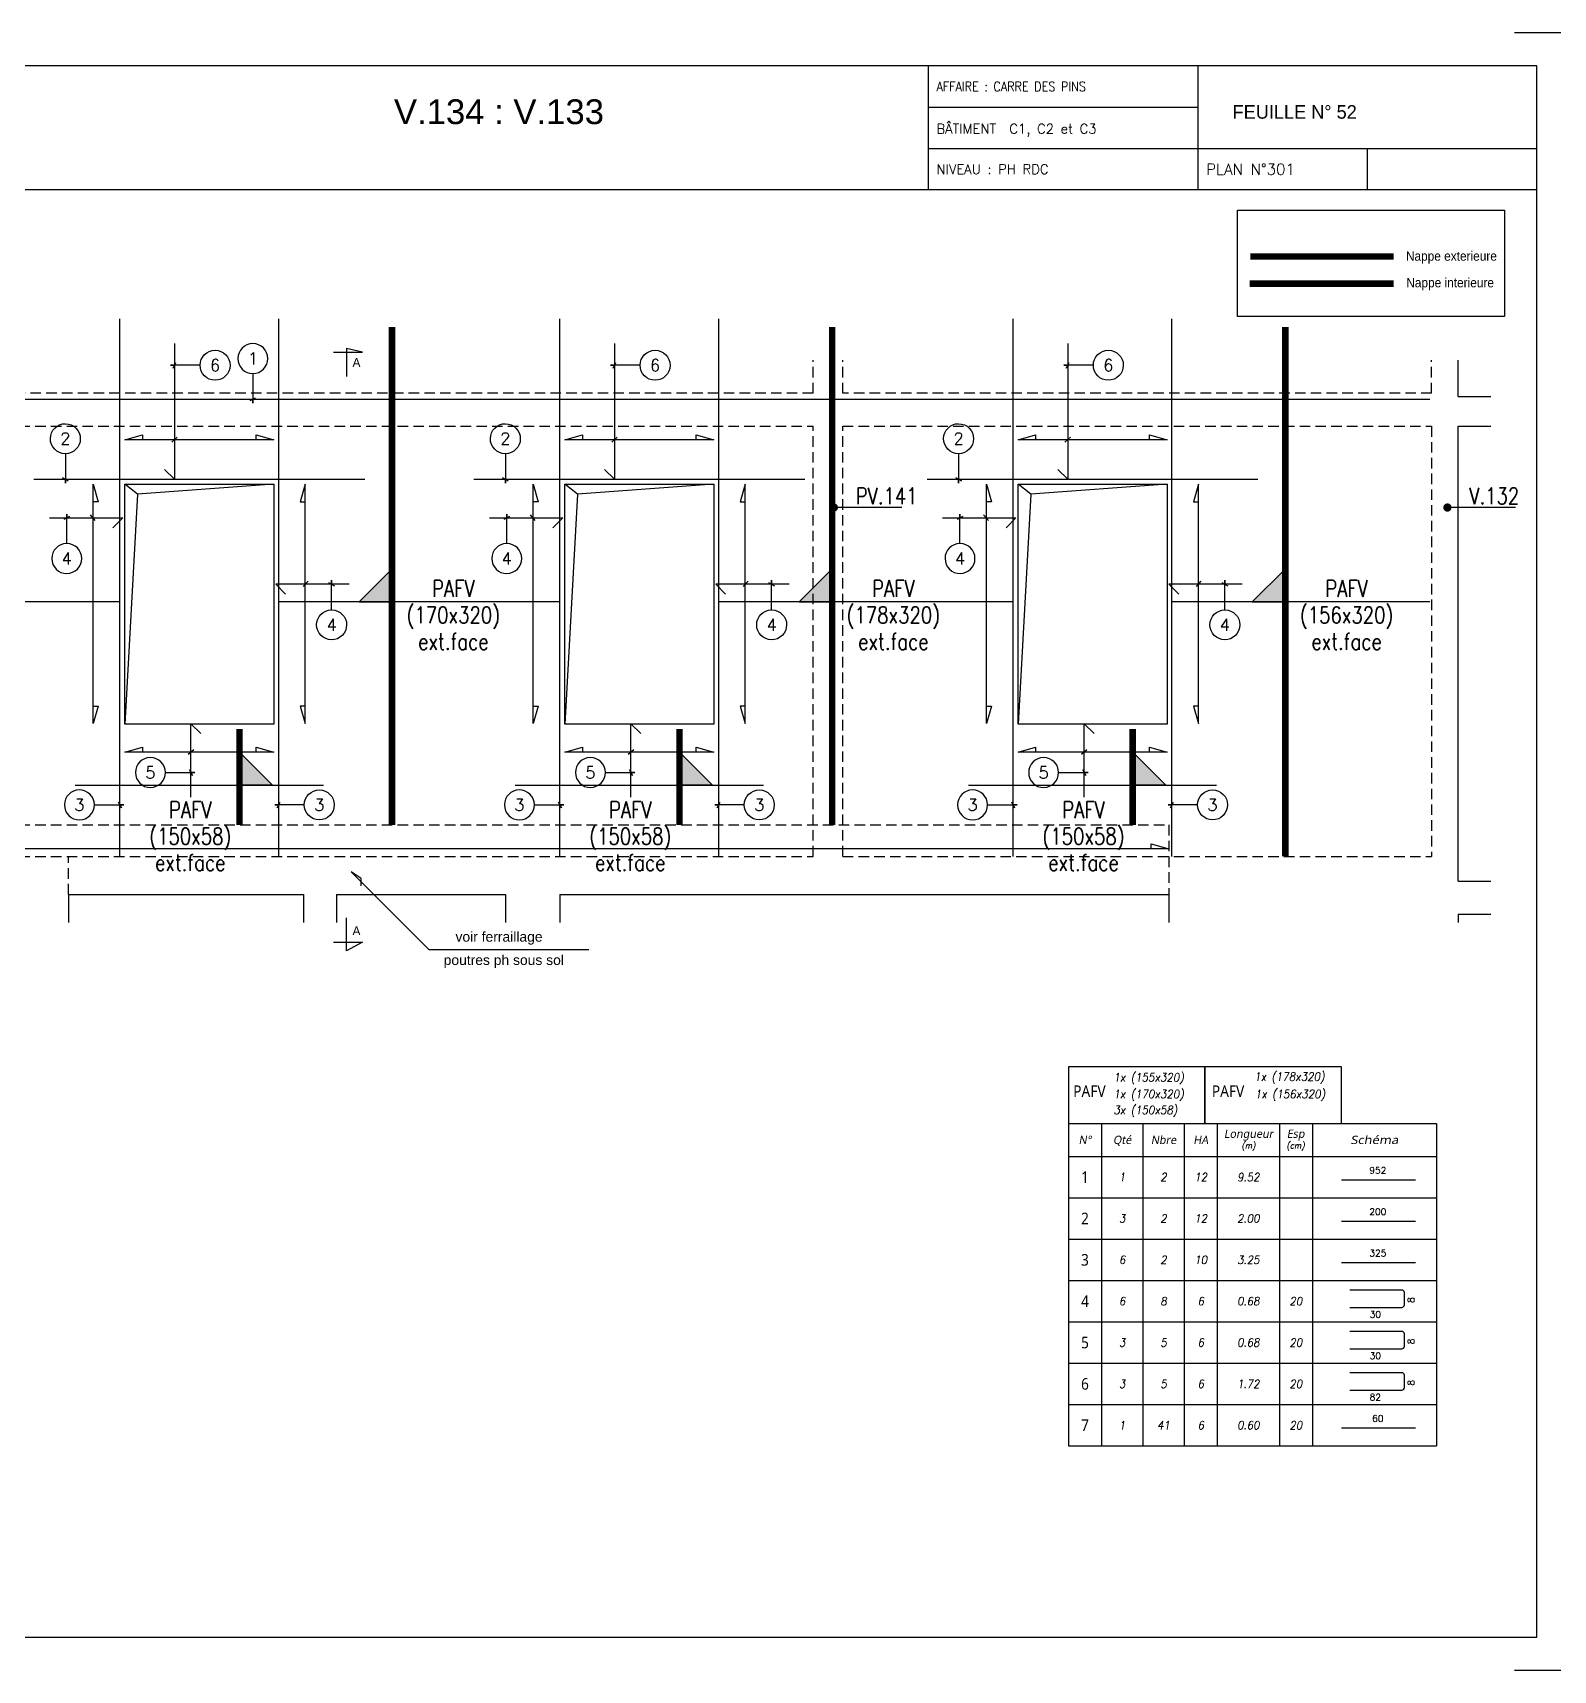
# Model space of a CAD drawing. Header units: metres. Extents: x -5618 to 118954, y -306 to 4637.
# Drawn here: x 43433 to 44352, y 604 to 1594 of the extents above; entities that cross this region are included whole.
import ezdxf
from ezdxf.enums import TextEntityAlignment as Align

# ---------------------------------------------------------------- set-up
doc = ezdxf.new("R2010")
doc.units = ezdxf.units.M
doc.linetypes.add('CACHE', pattern=[9.524999999999999, 6.35, -3.175])
for name, color, linetype in [('COTATION', 1, 'Continuous'), ('GO-CARTOUCHE', 7, 'Continuous'), ('GO-FER-HA', 140, 'Continuous'), ('GO-TEXTE', 9, 'Continuous'), ('GO-TEXTE-FER', 3, 'Continuous'), ('STR_TS', 22, 'Continuous'), ('STR_TS_TXT', 7, 'Continuous'), ('STR_VOI-POT', 6, 'Continuous')]:
    doc.layers.add(name, color=color, linetype=linetype)
doc.layers.add('Kofragna_forma', color=7, linetype='Continuous', lineweight=70)
doc.styles.add('ARIAL', font='ARIAL.TTF')
doc.styles.add('Lucida', font='LSANSI.TTF')
doc.styles.add('schéma', font='simplex.shx')
doc.styles.add('Tableau', font='romans.shx', dxfattribs={"width": 0.9, "oblique": 10})
doc.styles.add('Tableau2', font='trebuc.TTF', dxfattribs={"width": 0.9, "oblique": 10})
doc.styles.add('TEXTE', font='romans.shx')
doc.styles.add('TEXTE TS', font='romans.shx', dxfattribs={"width": 0.7, "oblique": 15})
doc.styles.add('TEXTEBA', font='ARIAL.TTF')

# ---------------------------------------------------------------- blocks, each defined once
blk = doc.blocks.new('ime')
at = {"layer": 'COTATION', "const_width": 2.5}
blk.add_lwpolyline([(1.25, 0, -1), (-1.25, 0, -1)], format="xyb", close=True, dxfattribs=at)
at = {"layer": 'COTATION'}
blk.add_lwpolyline([(41.09158464876236, 0), (0, 0)], dxfattribs=at)
at = {"layer": 'COTATION', "color": 7, "style": 'TEXTE TS', "width": 0.8}
blk.add_attdef('NAME', (9.079526555316988, 2), '', height=10, dxfattribs=at)
blk = doc.blocks.new('A$C6F247267')
blk.add_hatch(color=256).paths.add_polyline_path([(5.684341886080801e-14, -0.1999999999999886), (-0.1999999999999886, 0), (5.684341886080801e-14, 0)])
blk.add_lwpolyline([(-0.1999999999999886, 0), (5.684341886080801e-14, 0), (5.684341886080801e-14, -0.1999999999999886), (-0.1999999999999886, 0)])
blk = doc.blocks.new('mrega')
at = {"layer": 'STR_TS_TXT', "style": 'TEXTE TS', "width": 0.8}
for tag, p in [('ST10', (14.47619047619082, 0)), ('DIM', (14.47619047619082, -16)), ('NOTE', (14.47619047619082, -32))]:
    blk.add_attdef(tag, text='', height=10, dxfattribs=at).set_placement(p, align=Align.CENTER)
blk = doc.blocks.new('U')
at = {"layer": 'GO-TEXTE-FER'}
for p, q in [((0, 0), (0, -1)), ((0, 0), (8.900000000000002, 0)), ((0.8000000000000007, 0), (0.8000000000000007, -1)), ((1.800000000000001, 0), (1.800000000000001, -1)), ((2.800000000000001, 0), (2.800000000000001, -1)), ((3.600000000000001, 0), (3.600000000000001, -1)), ((5.100000000000001, 0), (5.100000000000001, -1)), ((5.900000000000002, 0), (5.900000000000002, -1)), ((8.900000000000002, 0), (8.900000000000002, -1)), ((0, -1), (8.900000000000002, -1))]:
    blk.add_line(p, q, dxfattribs=at)
at = {"layer": 'GO-TEXTE-FER', "color": 1}
blk.add_lwpolyline([(6.803314236992733, -0.6501039319644448), (8.063314236992696, -0.6501039319645301, 0.414213562373095), (8.123314236992684, -0.5901039319644994), (8.123314236992641, -0.2901039319645164, 0.4142135623730951), (8.063314236992653, -0.2301039319644858), (6.803314236992733, -0.2301039319644858)], format="xyb", dxfattribs=at)
at = {"layer": 'GO-TEXTE-FER', "style": 'Tableau2', "width": 0.9}
blk.add_attdef('NUMERO', text='', height=0.28, dxfattribs=at).set_placement((0.4000000000000021, -0.5), align=Align.MIDDLE_CENTER)
at = {"layer": 'GO-TEXTE-FER', "color": 1, "style": 'Tableau'}
blk.add_attdef('Largeur', text='', height=0.16, rotation=90, dxfattribs=at).set_placement((8.284040132140975, -0.4721743387249857), align=Align.MIDDLE_CENTER)
at = {"layer": 'GO-TEXTE-FER', "style": 'Tableau', "oblique": 10, "width": 0.9}
for tag, p in [('QUANTITE', (1.300000000000001, -0.5)), ('NOMBRE', (2.300000000000001, -0.5)), ('NUANCE', (3.200000000000003, -0.5)), ('LONGUEUR', (4.350000000000001, -0.5)), ('ESPACEMENTS', (5.5, -0.5))]:
    blk.add_attdef(tag, text='', height=0.2, dxfattribs=at).set_placement(p, align=Align.MIDDLE_CENTER)
at = {"layer": 'GO-TEXTE-FER', "color": 1, "style": 'Tableau'}
blk.add_attdef('Longueur', text='', height=0.16, dxfattribs=at).set_placement((7.421867254534655, -0.819129785683189), align=Align.MIDDLE_CENTER)
blk = doc.blocks.new('Désignation')
at = {"layer": 'GO-TEXTE-FER'}
for p, q in [((0, 0.7999999999999998), (8.900000000000002, 0.7999999999999998)), ((0, 0.7999999999999998), (0, 0)), ((0.8000000000000007, 0.7999999999999998), (0.8000000000000007, 0)), ((1.800000000000001, 0.7999999999999998), (1.800000000000001, 0)), ((2.800000000000001, 0.7999999999999998), (2.800000000000001, 0)), ((3.600000000000001, 0.7999999999999998), (3.600000000000001, 0)), ((5.100000000000001, 0.7999999999999998), (5.100000000000001, 0)), ((5.900000000000002, 0.7999999999999998), (5.900000000000002, 0)), ((8.900000000000002, 0.7999999999999998), (8.900000000000002, 0)), ((0, 0), (8.900000000000002, 0))]:
    blk.add_line(p, q, dxfattribs=at)
at = {"layer": 'GO-TEXTE-FER', "style": 'Tableau2', "oblique": 10}
for s, p in [('N°', (0.4000000000000004, 0.3999999999999995)), ('Qté', (1.300000000000001, 0.3999999999999995)), ('Nbre', (2.300000000000001, 0.3999999999999995)), ('HA', (3.200000000000001, 0.3999999999999995)), ('Longueur', (4.356051620639308, 0.5496028384462006)), ('Esp', (5.494334133658599, 0.5496028384462006))]:
    blk.add_text(s, height=0.2, dxfattribs=at).set_placement(p, align=Align.MIDDLE_CENTER)
at = {"layer": 'GO-TEXTE-FER', "style": 'Tableau2', "oblique": 10, "width": 1.2}
blk.add_text('Schéma', height=0.2, dxfattribs=at).set_placement((7.400000000000002, 0.3999999999999995), align=Align.MIDDLE_CENTER)
at = {"layer": 'GO-TEXTE-FER', "color": 7, "style": 'Tableau', "oblique": 10, "width": 0.9}
for s, p in [('(m)', (4.356051620639308, 0.2654942762949544)), ('(cm)', (5.494334133658599, 0.2654942762949544))]:
    blk.add_text(s, height=0.15, dxfattribs=at).set_placement(p, align=Align.MIDDLE_CENTER)
blk = doc.blocks.new('Barre libre')
at = {"layer": 'GO-TEXTE-FER'}
for p, q in [((0, 0), (0, -1)), ((0, 0), (8.900000000000002, 0)), ((0.8000000000000007, 0), (0.8000000000000007, -1)), ((1.800000000000001, 0), (1.800000000000001, -1)), ((2.800000000000001, 0), (2.800000000000001, -1)), ((3.600000000000001, 0), (3.600000000000001, -1)), ((5.100000000000001, 0), (5.100000000000001, -1)), ((5.900000000000002, 0), (5.900000000000002, -1)), ((8.900000000000002, 0), (8.900000000000002, -1)), ((0, -1), (8.900000000000002, -1))]:
    blk.add_line(p, q, dxfattribs=at)
at = {"layer": 'GO-TEXTE-FER', "color": 1}
blk.add_line((6.602571662135945, -0.562752053263365), (8.393530367494153, -0.562752053263365), dxfattribs=at)
at = {"layer": 'GO-TEXTE-FER', "style": 'Tableau2', "width": 0.9}
blk.add_attdef('NUMERO', text='', height=0.28, dxfattribs=at).set_placement((0.4000000000000021, -0.5), align=Align.MIDDLE_CENTER)
at = {"layer": 'GO-TEXTE-FER', "color": 1, "style": 'Tableau'}
blk.add_attdef('Longueur', text='', height=0.16, dxfattribs=at).set_placement((7.481415956780632, -0.3359449369562739), align=Align.MIDDLE_CENTER)
at = {"layer": 'GO-TEXTE-FER', "style": 'Tableau', "oblique": 10, "width": 0.9}
for tag, p in [('QUANTITE', (1.300000000000001, -0.5)), ('NOMBRE', (2.300000000000001, -0.5)), ('NUANCE', (3.200000000000003, -0.5)), ('LONGUEUR', (4.350000000000001, -0.5)), ('ESPACEMENTS', (5.5, -0.5))]:
    blk.add_attdef(tag, text='', height=0.2, dxfattribs=at).set_placement(p, align=Align.MIDDLE_CENTER)

msp = doc.modelspace()

# ---------------------------------------------------------------- linework, layer by layer
for p, q in [((43974.03897771557, 1573.71202435721), (43974.03897771557, 1498.770781114272)), ((44137.00893504103, 1573.739450317615), (44137.00893504103, 1498.770781114272)), ((43974.03897771581, 1548.714524356921), (44137.00893504127, 1548.714524356921)), ((43974.03897771581, 1523.717024356982), (44137.00893504127, 1523.717024356982)), ((44137.00893504103, 1523.744450317503), (44341.86118596956, 1523.744450317503)), ((44239.34543420655, 1523.744450317503), (44239.34543420655, 1498.770781114272))]:
    msp.add_line(p, q)
for points in [[(44361.85918599903, 1560.380024356924), (44361.8591859697, 1593.710024356766), (44328.52918596951, 1593.710024356766)], [(44341.86118596956, 1498.770781114272), (42981.99918599986, 1498.770781114272)], [(44328.52918599931, 603.809024356695), (44361.85918599903, 603.809024356695), (44361.85918599903, 637.1390243567695)]]:
    msp.add_lwpolyline(points)
msp.add_lwpolyline([(42981.99918599986, 1573.71202435721), (42981.99918599986, 623.809024356695), (44341.86118596956, 623.809024356695), (44341.86118596956, 1573.71202435721)], close=True)
at = {"layer": 'COTATION'}
for p, q in [((43516.67960031309, 1346.196973284189, 281.5322691382004), (43520.03471736622, 1349.147666997516, 281.5322691382004)), ((43782.67960031309, 1346.19697325473, 375.3763588509339), (43786.03471736622, 1349.147666968056, 375.3763588509339)), ((44056.67960031309, 1346.196973284189, 281.5322691382004), (44060.03471736622, 1349.147666997516, 281.5322691382004)), ((43470.43245069325, 1298.951136449959, 281.5322691382004), (43467.48175697993, 1302.306253503087, 281.5322691382004)), ((43736.43245069325, 1298.951136420499, 375.3763588509339), (43733.48175697993, 1302.306253473628, 375.3763588509339)), ((44010.43245069325, 1298.951136449959, 281.5322691382004), (44007.48175697993, 1302.306253503087, 281.5322691382004)), ((43596.13824706937, 1258.865318388121, 281.5322691382005), (43599.0889407827, 1262.220435441249, 281.5322691382005)), ((43862.13824706937, 1258.865318358661, 375.376358850934), (43865.0889407827, 1262.22043541179, 375.376358850934)), ((44136.13824706937, 1258.865318388121, 281.5322691382005), (44139.0889407827, 1262.220435441249, 281.5322691382005)), ((43529.9920814989, 1160.300706247286, 281.5322691382004), (43526.63696444577, 1157.350012533959, 281.5322691382004)), ((43795.9920814989, 1160.300706217826, 375.3763588509339), (43792.63696444577, 1157.3500125045, 375.3763588509339)), ((44069.9920814989, 1160.300706247286, 281.5322691382004), (44066.63696444577, 1157.350012533959, 281.5322691382004))]:
    msp.add_line(p, q, dxfattribs=at)
for points, elevation in [([(43567.80798183206, 1347.672320140857), (43567.80798183206, 1350.672313870597), (43578.36562978915, 1347.672320140857), (43488.36562978909, 1347.67232014085), (43498.92327774615, 1350.67231387059), (43498.92327774615, 1347.67232014085)], 187.688179425467), ([(43833.80798183206, 1347.672320111397), (43833.80798183206, 1350.672313841137), (43844.36562978915, 1347.672320111397), (43754.36562978909, 1347.67232011139), (43764.92327774615, 1350.67231384113), (43764.92327774615, 1347.67232011139)], 281.5322691382004), ([(44107.80798183206, 1347.672320140857), (44107.80798183206, 1350.672313870597), (44118.36562978915, 1347.672320140857), (44028.36562978909, 1347.67232014085), (44038.92327774615, 1350.67231387059), (44038.92327774615, 1347.67232014085)], 187.688179425467), ([(43469.17564329725, 1186.624122580864), (43472.17563702699, 1186.624122580864), (43469.17564329725, 1176.066474623775), (43469.17564329725, 1320.787650645223), (43472.17563702699, 1310.230002688164), (43469.17564329725, 1310.230002688164)], 187.688179425467), ([(43597.3950544654, 1186.624122580513), (43594.39506073566, 1186.624122580513), (43597.3950544654, 1176.066474623425), (43597.3950544654, 1320.787650644872), (43594.39506073566, 1310.230002687813), (43597.3950544654, 1310.230002687813)], 187.688179425467), ([(43735.17564329725, 1186.624122551404), (43738.17563702699, 1186.624122551404), (43735.17564329725, 1176.066474594315), (43735.17564329725, 1320.787650615763), (43738.17563702699, 1310.230002658704), (43735.17564329725, 1310.230002658704)], 281.5322691382004), ([(43863.3950544654, 1186.624122551053), (43860.39506073566, 1186.624122551053), (43863.3950544654, 1176.066474593965), (43863.3950544654, 1320.787650615412), (43860.39506073566, 1310.230002658353), (43863.3950544654, 1310.230002658353)], 281.5322691382005), ([(44009.17564329725, 1186.624122580864), (44012.17563702699, 1186.624122580864), (44009.17564329725, 1176.066474623775), (44009.17564329725, 1320.787650645223), (44012.17563702699, 1310.230002688164), (44009.17564329725, 1310.230002688164)], 187.688179425467), ([(44137.3950544654, 1186.624122580513), (44134.39506073566, 1186.624122580513), (44137.3950544654, 1176.066474623425), (44137.3950544654, 1320.787650644872), (44134.39506073566, 1310.230002687813), (44137.3950544654, 1310.230002687813)], 187.688179425467), ([(43567.80798183206, 1158.825359390626), (43567.80798183206, 1161.825353120366), (43578.36562978915, 1158.825359390626), (43488.36562978909, 1158.825359390619), (43498.92327774615, 1161.825353120358), (43498.92327774615, 1158.825359390619)], 187.688179425467), ([(43833.80798183206, 1158.825359361166), (43833.80798183206, 1161.825353090906), (43844.36562978915, 1158.825359361166), (43754.36562978909, 1158.825359361159), (43764.92327774615, 1161.825353090898), (43764.92327774615, 1158.825359361159)], 281.5322691382004), ([(44107.80798183206, 1158.825359390626), (44107.80798183206, 1161.825353120366), (44118.36562978915, 1158.825359390626), (44028.36562978909, 1158.825359390619), (44038.92327774615, 1161.825353120358), (44038.92327774615, 1158.825359390619)], 187.688179425467), ([(44108.80798183203, 1100.430885650658), (44108.80798183203, 1103.430879380401), (44119.36562978909, 1100.430885650658), (43329.43933568303, 1100.430885650658), (43339.99698364012, 1103.430879380405), (43339.99698364012, 1100.430885650658)], 187.688179425467)]:
    msp.add_lwpolyline(points, dxfattribs=dict(at, elevation=elevation))
at = {"layer": 'GO-FER-HA'}
for points, elevation in [([(43565.79287713233, 1387.679439673055, 512.322006256741), (43565.72216645421, 1387.679163632023), (43565.72216645421, 1369.811699255947), (43565.72216645421, 1372.211699255854), (43564.02511017935, 1371.314642981156), (43567.41922272907, 1373.108755530843)], 281.5322691382007), ([(43533.8248992567, 1392.76182596484, -512.322006256741), (43533.82462321567, 1392.691115286722), (43515.9571588396, 1392.691115286719), (43518.35715883951, 1392.691115286719), (43517.46010256481, 1390.994059011858), (43519.2542151145, 1394.388171561581)], 281.5322691382004), ([(43799.8248992567, 1392.761825935381, -512.322006256741), (43799.82462321567, 1392.691115257262), (43781.9571588396, 1392.69111525726), (43784.35715883951, 1392.69111525726), (43783.46010256481, 1390.994058982398), (43785.2542151145, 1394.388171532122)], 375.3763588509339), ([(44073.8248992567, 1392.76182596484, -512.322006256741), (44073.82462321567, 1392.691115286722), (44055.9571588396, 1392.691115286719), (44058.35715883951, 1392.691115286719), (44057.46010256481, 1390.994059011858), (44059.2542151145, 1394.388171561581)], 281.5322691382004), ([(43452.29258884594, 1339.255391062396, -512.322006256741), (43452.36329952406, 1339.255115021364), (43452.36329952406, 1321.387650645288), (43452.36329952406, 1323.787650645195), (43454.06035579892, 1322.890594370497), (43450.66624324919, 1324.684706920184)], 93.84408971273348), ([(43718.29258884594, 1339.255391062396, -512.322006256741), (43718.36329952406, 1339.255115021364), (43718.36329952406, 1321.387650645288), (43718.36329952406, 1323.787650645195), (43720.06035579892, 1322.890594370497), (43716.66624324919, 1324.684706920184)], 93.84408971273348), ([(43992.29258884594, 1339.255391062396, -512.322006256741), (43992.36329952406, 1339.255115021364), (43992.36329952406, 1321.387650645288), (43992.36329952406, 1323.787650645195), (43994.06035579892, 1322.890594370497), (43990.66624324919, 1324.684706920184)], 93.84408971273348), ([(43453.14541087041, 1284.912457055101, 512.322006256741), (43453.21612154853, 1284.912733096132), (43453.21612154853, 1302.780197472208), (43453.21612154853, 1300.380197472301), (43454.91317782339, 1301.277253746999), (43451.51906527367, 1299.483141197313)], 281.5322691382004), ([(43719.14541087041, 1284.912457025641, 512.322006256741), (43719.21612154853, 1284.912733066672), (43719.21612154853, 1302.780197442748), (43719.21612154853, 1300.380197442841), (43720.91317782339, 1301.277253717539), (43717.51906527367, 1299.483141167853)], 375.3763588509339), ([(43993.14541087041, 1284.912457055101, 512.322006256741), (43993.21612154853, 1284.912733096132), (43993.21612154853, 1302.780197472208), (43993.21612154853, 1300.380197472301), (43994.91317782339, 1301.277253746999), (43991.51906527367, 1299.483141197313)], 281.5322691382004), ([(43613.42528689221, 1244.826638993263, -512.322006256741), (43613.3545762141, 1244.826915034294), (43613.35457621409, 1262.69437941037), (43613.35457621409, 1260.294379410463), (43611.65751993923, 1261.191435685161), (43615.05163248895, 1259.397323135475)], 281.5322691382005), ([(43879.42528689221, 1244.826638963803, -512.322006256741), (43879.3545762141, 1244.826915004834), (43879.35457621409, 1262.69437938091), (43879.35457621409, 1260.294379381003), (43877.65751993923, 1261.191435655702), (43881.05163248895, 1259.397323106015)], 375.376358850934), ([(44153.42528689221, 1244.826638993263, -512.322006256741), (44153.3545762141, 1244.826915034294), (44153.35457621409, 1262.69437941037), (44153.35457621409, 1260.294379410463), (44151.65751993923, 1261.191435685161), (44155.05163248895, 1259.397323135475)], 281.5322691382005), ([(43512.84678255528, 1146.569345930704, 512.322006256741), (43512.84705859632, 1146.498635252585), (43530.71452297239, 1146.498635252583), (43528.31452297248, 1146.498635252583), (43529.21157924718, 1144.801578977722), (43527.41746669749, 1148.195691527445)], 281.5322691382004), ([(43778.84678255528, 1146.569345901244, 512.322006256741), (43778.84705859632, 1146.498635223126), (43796.71452297239, 1146.498635223123), (43794.31452297248, 1146.498635223123), (43795.21157924718, 1144.801578948262), (43793.41746669749, 1148.195691497985)], 375.3763588509339), ([(44052.84678255528, 1146.569345930704, 512.322006256741), (44052.84705859632, 1146.498635252585), (44070.71452297239, 1146.498635252583), (44068.31452297248, 1146.498635252583), (44069.21157924718, 1144.801578977722), (44067.41746669749, 1148.195691527445)], 281.5322691382004), ([(43469.89788937188, 1127.007291177617, 512.322006256741), (43469.89816541291, 1126.936580499499), (43487.76562978898, 1126.936580499496), (43485.36562978908, 1126.936580499496), (43486.26268606378, 1125.239524224635), (43484.46857351409, 1128.633636774358)], 306.2433205729542), ([(43596.8333702063, 1127.007291177617, -512.322006256741), (43596.83309416527, 1126.936580499499), (43578.9656297892, 1126.936580499496), (43581.36562978911, 1126.936580499496), (43580.46857351441, 1125.239524224635), (43582.2626860641, 1128.633636774358)], 306.2433205729542), ([(43735.89788937188, 1127.007291148157, 512.322006256741), (43735.89816541291, 1126.936580470039), (43753.76562978898, 1126.936580470036), (43751.36562978908, 1126.936580470036), (43752.26268606378, 1125.239524195175), (43750.46857351409, 1128.633636744898)], 400.0874102856877), ([(43862.8333702063, 1127.007291148157, -512.322006256741), (43862.83309416527, 1126.936580470039), (43844.9656297892, 1126.936580470036), (43847.36562978911, 1126.936580470036), (43846.46857351441, 1125.239524195175), (43848.2626860641, 1128.633636744898)], 400.0874102856877), ([(44009.89788937188, 1127.007291177617, 512.322006256741), (44009.89816541291, 1126.936580499499), (44027.76562978898, 1126.936580499496), (44025.36562978908, 1126.936580499496), (44026.26268606378, 1125.239524224635), (44024.46857351409, 1128.633636774358)], 306.2433205729542), ([(44136.8333702063, 1127.007291177617, -512.322006256741), (44136.83309416527, 1126.936580499499), (44118.9656297892, 1126.936580499496), (44121.36562978911, 1126.936580499496), (44120.46857351441, 1125.239524224635), (44122.2626860641, 1128.633636774358)], 306.2433205729542)]:
    msp.add_lwpolyline(points, format="xyb", dxfattribs=dict(at, elevation=elevation))
at = {"layer": 'GO-TEXTE', "flags": 128}
for points, elevation in [([(43614.42608705348, 1400.532038643761), (43632.07382666031, 1400.525920239413), (43622.3976086555, 1402.809331159203), (43622.39070195597, 1385.887856851824)], 187.6881794254669), ([(43614.40240912398, 1043.952549481798), (43632.05014979132, 1043.952549481798), (43622.37210062976, 1038.672493587398), (43622.37210062976, 1058.59396909204)], 187.688179425467)]:
    msp.add_lwpolyline(points, dxfattribs=dict(at, elevation=elevation))
at = {"layer": 'GO-TEXTE', "color": 2}
msp.add_lwpolyline([(43631.11640215459, 1078.038760066428), (43631.25937876173, 1082.498918485394), (43625.25385468093, 1086.423098817464), (43672.13518683476, 1039.541766663631), (43768.90414894309, 1039.541766663631)], dxfattribs=at)
at = {"layer": 'GO-TEXTE-FER'}
for points in [[(44058.77351195663, 934.4186592837889), (44141.27351195663, 934.4186592837889), (44141.27351195663, 968.5389069885734), (44058.77351195663, 968.5389069885734)], [(44141.27351195663, 934.4186592837889), (44223.77351195663, 934.4186592837889), (44223.77351195663, 968.5389069885734), (44141.27351195663, 968.5389069885734)]]:
    msp.add_lwpolyline(points, close=True, dxfattribs=at)
at = {"layer": 'Kofragna_forma', "linetype": 'CACHE', "lineweight": -3}
for p, q in [((43904.36562538398, 1375.790150615967, 187.688179425467), (43904.36562538398, 1395.790150615965, 187.688179425467)), ((43922.36562538398, 1375.790150615967, 187.688179425467), (43922.36562538398, 1395.790150615965, 187.688179425467)), ((44278.31694307234, 1375.790150615967, 187.688179425467), (44278.31694307234, 1395.790150615967, 187.688179425467)), ((43904.36562978909, 1375.790150615967, 187.688179425467), (43329.3656341942, 1375.790150615967, 187.688179425467)), ((44278.31694307234, 1375.790150615967, 187.688179425467), (43922.36562978909, 1375.790150615967, 187.688179425467)), ((43329.3656341942, 1355.787650615886, 187.688179425467), (43904.36562978909, 1355.787650615886, 187.688179425467)), ((43904.36562978909, 1095.787650615887, 187.688179425467), (43904.36562978909, 1355.787650615886, 187.688179425467)), ((43922.36562978909, 1095.787650615887, 187.688179425467), (43922.36562978909, 1355.787650615886, 187.688179425467)), ((43922.36562978909, 1355.787650615886, 187.688179425467), (44278.31694307234, 1355.787650615886, 187.688179425467)), ((44278.31694307234, 1355.787650615886, 187.688179425467), (44278.31694307234, 1095.787650615886, 187.688179425467)), ((43329.36562978909, 1114.787650615887, 187.688179425467), (44119.36562978909, 1114.787650615887, 187.6881794254669)), ((44119.36562978909, 1114.787650615887, 187.6881794254669), (44119.36562978909, 1072.787650615886, 187.6881794254669)), ((43329.36562978909, 1095.787650615887, 187.688179425467), (43904.3656297891, 1095.787650615887, 187.688179425467)), ((43454.3656297891, 1072.787650615887, 187.688179425467), (43454.3656297891, 1095.787650615887, 187.688179425467)), ((43922.3656297891, 1095.787650615887, 187.688179425467), (44278.31694307234, 1095.787650615886, 187.688179425467))]:
    msp.add_line(p, q, dxfattribs=at)
at = {"layer": 'Kofragna_forma', "color": 4, "lineweight": -3}
for p, q in [((44294.4144430724, 1373.790150615967, 187.688179425467), (44294.4144430724, 1395.790150615967, 187.688179425467)), ((44294.4144430724, 1373.790150615967, 187.688179425467), (44314.1101381582, 1373.790150615967, 187.688179425467)), ((44294.41444307241, 1080.787650615886, 187.688179425467), (44294.4144430724, 1355.790150615967, 187.688179425467)), ((44294.4144430724, 1355.790150615967, 187.688179425467), (44314.1101381582, 1355.790150615967, 187.688179425467)), ((44294.4144430724, 1080.787650615886, 187.688179425467), (44314.1101381582, 1080.787650615886, 187.688179425467)), ((43454.36562978909, 1072.787650615887, 187.688179425467), (43454.36562978909, 1055.787650615887, 187.688179425467)), ((43454.3656297891, 1072.787650615887, 187.688179425467), (43596.36562978909, 1072.787650615887, 187.688179425467)), ((43596.36562978909, 1072.787650615887, 187.688179425467), (43596.36562978909, 1055.787650615887, 187.688179425467)), ((43616.36562978909, 1072.787650615887, 187.688179425467), (43718.36562978909, 1072.787650615887, 187.6881794254669)), ((43616.36562978909, 1072.787650615887, 187.688179425467), (43616.36562978909, 1055.787650615887, 187.688179425467)), ((43718.36562978909, 1072.787650615887, 187.688179425467), (43718.36562978909, 1055.787650615887, 187.688179425467)), ((43751.36562978909, 1072.787650615887, 187.688179425467), (43751.36562978909, 1055.787650615887, 187.688179425467)), ((43751.36562978909, 1072.787650615887, 187.6881794254669), (44119.36562978909, 1072.787650615886, 187.6881794254669)), ((44119.36562978909, 1072.787650615887, 187.688179425467), (44119.36562978909, 1055.787650615887, 187.688179425467)), ((44294.4144430724, 1060.787650615886, 187.688179425467), (44314.1101381582, 1060.787650615886, 187.688179425467)), ((44294.4144430724, 1060.787650615886, 187.688179425467), (44294.4144430724, 1055.787650615886, 187.688179425467))]:
    msp.add_line(p, q, dxfattribs=at)
for points, elevation in [([(43488.36562978909, 1320.787650645195), (43578.36562978909, 1320.787650645195), (43578.36562978909, 1175.787650645195), (43488.36562978909, 1175.787650645195), (43488.36562978909, 1320.787650645195)], 187.688179425467), ([(43578.36562978909, 1320.787650645195), (43496.01261281275, 1314.674900811497), (43488.36562978909, 1175.787650645195)], 187.688179425467), ([(43496.01261281275, 1314.674900811497), (43488.36562978909, 1320.787650645195)], 93.84408971273348), ([(43754.36562978909, 1320.787650645195), (43844.36562978909, 1320.787650645195), (43844.36562978909, 1175.787650645195), (43754.36562978909, 1175.787650645195), (43754.36562978909, 1320.787650645195)], 187.688179425467), ([(43844.36562978909, 1320.787650645195), (43762.01261281275, 1314.674900811497), (43754.36562978909, 1175.787650645195)], 187.688179425467), ([(43762.01261281275, 1314.674900811497), (43754.36562978909, 1320.787650645195)], 93.84408971273348), ([(44028.36562978909, 1320.787650645195), (44118.36562978909, 1320.787650645195), (44118.36562978909, 1175.787650645195), (44028.36562978909, 1175.787650645195), (44028.36562978909, 1320.787650645195)], 187.688179425467), ([(44118.36562978909, 1320.787650645195), (44036.01261281275, 1314.674900811497), (44028.36562978909, 1175.787650645195)], 187.688179425467), ([(44036.01261281275, 1314.674900811497), (44028.36562978909, 1320.787650645195)], 93.84408971273348)]:
    msp.add_lwpolyline(points, dxfattribs=dict(at, elevation=elevation))
at = {"layer": 'STR_TS', "color": 7}
msp.add_lwpolyline([(44160.93158928777, 1486.445730273484), (44322.47532680684, 1486.445730273484), (44322.47532680684, 1422.160350701324), (44160.93158928777, 1422.160350701324)], close=True, dxfattribs=at)
at = {"layer": 'STR_TS', "linetype": 'CACHE', "ltscale": 2, "const_width": 4}
msp.add_lwpolyline([(44255.35155138505, 1458.451324364585), (44168.79367027296, 1458.451324364585)], dxfattribs=at)
at = {"layer": 'STR_TS', "const_width": 4}
msp.add_lwpolyline([(44255.35155138505, 1441.996368096392), (44168.23219421172, 1441.996368096392)], dxfattribs=at)
at = {"layer": 'STR_TS', "linetype": 'CACHE', "ltscale": 2, "const_width": 4}
for points, elevation in [([(43649.92568677858, 1114.787650615887), (43649.92568677858, 1415.787650615888)], 375.3763588509343), ([(43915.92568677858, 1114.787650615887), (43915.92568677858, 1415.787650615888)], 375.3763588509343), ([(44189.92568677858, 1095.787650615886), (44189.92568677858, 1415.787650615888)], 375.3763588509343), ([(43557.65121745895, 1114.787650615887), (43557.65121745895, 1172.787650645223)], 281.5322691382005), ([(43823.65121745895, 1114.787650615887), (43823.65121745895, 1172.787650645223)], 281.5322691382005), ([(44097.65121745895, 1114.787650615887), (44097.65121745895, 1172.787650645223)], 281.5322691382005)]:
    msp.add_lwpolyline(points, dxfattribs=dict(at, elevation=elevation))
at = {"layer": 'STR_TS', "color": 3}
for points, elevation in [([(43485.36562978909, 1249.638548288088), (43330.3656297891, 1249.638548288088)], 375.3763588509343), ([(43751.36562978909, 1249.638548288088), (43581.36562978911, 1249.638548288088)], 375.3763588509343), ([(44025.36562978909, 1249.638548288088), (43847.36562978911, 1249.638548288088)], 375.3763588509343), ([(44277.31694307234, 1249.638548288088), (44121.36562978911, 1249.638548288088)], 375.3763588509343), ([(43458.36562978909, 1138.872406013805), (43608.36562978915, 1138.872406013805)], 281.5322691382005), ([(43724.36562978909, 1138.872406013805), (43874.36562978915, 1138.872406013805)], 281.5322691382005), ([(43998.36562978909, 1138.872406013805), (44148.36562978915, 1138.872406013805)], 281.5322691382005)]:
    msp.add_lwpolyline(points, dxfattribs=dict(at, elevation=elevation))
at = {"layer": 'STR_VOI-POT'}
for p, q in [((43485.36562978909, 1095.787650645222, 281.5322691382004), (43485.36562978907, 1420.790150645302, 281.5322691382004)), ((43581.36562978909, 1095.787650645222, 281.5322691382004), (43581.36562978911, 1420.790150645302, 281.5322691382004)), ((43751.36562978909, 1095.787650615762, 375.3763588509339), (43751.36562978907, 1420.790150615842, 375.3763588509339)), ((43847.36562978909, 1095.787650615762, 375.3763588509339), (43847.36562978911, 1420.790150615842, 375.3763588509339)), ((44025.36562978909, 1095.787650645222, 281.5322691382004), (44025.36562978907, 1420.790150645302, 281.5322691382004)), ((44121.36562978909, 1095.787650645222, 281.5322691382004), (44121.36562978911, 1420.790150645302, 281.5322691382004)), ((43330.36562978909, 1372.211699255854, 281.5322691382008), (44277.31694307233, 1372.211699255764, 187.6881794254678)), ((43433.36562978909, 1323.787650645195, 93.84408971273348), (43633.36562978909, 1323.787650645195, 93.84408971273348)), ((43699.36562978909, 1323.787650645195, 93.84408971273348), (43899.36562978909, 1323.787650645195, 93.84408971273348)), ((43973.36562978909, 1323.787650645195, 93.84408971273348), (44173.36562978909, 1323.787650645195, 93.84408971273348))]:
    msp.add_line(p, q, dxfattribs=at)
for points, elevation in [([(43518.35715883965, 1405.914401737357), (43518.35715883965, 1323.787650645223), (43512.375270161, 1329.769539323882)], 281.5322691382004), ([(43784.35715883965, 1405.914401707897), (43784.35715883965, 1323.787650615763), (43778.375270161, 1329.769539294422)], 375.3763588509339), ([(44058.35715883965, 1405.914401737357), (44058.35715883965, 1323.787650645223), (44052.375270161, 1329.769539323882)], 281.5322691382004), ([(43442.69293972602, 1300.380197472301), (43487.02003943297, 1300.380197472301), (43481.03815075431, 1294.398308793649)], 281.5322691382004), ([(43708.69293972602, 1300.380197442841), (43753.02003943297, 1300.380197442841), (43747.03815075431, 1294.398308764189)], 375.3763588509339), ([(43982.69293972602, 1300.380197472301), (44027.02003943297, 1300.380197472301), (44021.03815075431, 1294.398308793649)], 281.5322691382004), ([(43623.87775803661, 1260.294379410463), (43579.55065832966, 1260.294379410463), (43585.53254700833, 1254.312490731811)], 281.5322691382005), ([(43889.87775803661, 1260.294379381003), (43845.55065832966, 1260.294379381003), (43851.53254700833, 1254.312490702351)], 375.376358850934), ([(44163.87775803661, 1260.294379410463), (44119.55065832966, 1260.294379410463), (44125.53254700833, 1254.312490731811)], 281.5322691382005), ([(43528.31452297234, 1131.668847241938), (43528.31452297234, 1175.995946948886), (43534.29641165099, 1170.014058270226)], 281.5322691382004), ([(43794.31452297234, 1131.668847212478), (43794.31452297234, 1175.995946919426), (43800.29641165099, 1170.014058240766)], 375.3763588509339), ([(44068.31452297234, 1131.668847241938), (44068.31452297234, 1175.995946948886), (44074.29641165099, 1170.014058270226)], 281.5322691382004)]:
    msp.add_lwpolyline(points, dxfattribs=dict(at, elevation=elevation))

# ---------------------------------------------------------------- block references
at = {"layer": 'COTATION'}
ref = msp.add_blockref('ime', (43916.936448979, 1306.689300314323, 187.688179425467), dxfattribs=at)
ref.add_attrib('NAME', 'PV.141', (43930.20645172479, 1308.689300314323, 187.688179425467), dxfattribs={"color": 7, "height": 10, "style": 'TEXTE TS', "width": 0.8})
ref = msp.add_blockref('ime', (44287.87332641494, 1306.689300314323, 187.688179425467), dxfattribs=at)
ref.add_attrib('NAME', 'V.132', (44301.14332916074, 1308.689300314323, 187.688179425467), dxfattribs={"color": 7, "height": 10, "style": 'TEXTE TS', "width": 0.8})
at = {"layer": 'GO-FER-HA', "xscale": 25, "yscale": 25, "zscale": 25}
msp.add_blockref('Désignation', (44058.77351195663, 914.4186592837889), dxfattribs=at)
at = {"layer": 'GO-TEXTE-FER', "xscale": 25, "yscale": 25, "zscale": 25}
for name, p, values in [('Barre libre', (44058.77351195663, 914.4186592837889), {'NUMERO': '1', 'QUANTITE': '1', 'NOMBRE': '2', 'NUANCE': '12', 'Longueur': '952', 'LONGUEUR': '9.52'}), ('Barre libre', (44058.77351195663, 889.4186592837889), {'NUMERO': '2', 'QUANTITE': '3', 'NOMBRE': '2', 'NUANCE': '12', 'Longueur': '200', 'LONGUEUR': '2.00'}), ('Barre libre', (44058.77351195663, 864.4186592837889), {'NUMERO': '3', 'QUANTITE': '6', 'NOMBRE': '2', 'NUANCE': '10', 'Longueur': '325', 'LONGUEUR': '3.25'}), ('U', (44058.77351195663, 839.4186592837888), {'NUMERO': '4', 'QUANTITE': '6', 'NOMBRE': '8', 'NUANCE': '6', 'Longueur': '30', 'Largeur': '8', 'LONGUEUR': '0.68', 'ESPACEMENTS': '20'}), ('U', (44058.77351195663, 814.4186592837888), {'NUMERO': '5', 'QUANTITE': '3', 'NOMBRE': '5', 'NUANCE': '6', 'Longueur': '30', 'Largeur': '8', 'LONGUEUR': '0.68', 'ESPACEMENTS': '20'}), ('U', (44058.77351195663, 789.4186592837888), {'NUMERO': '6', 'QUANTITE': '3', 'NOMBRE': '5', 'NUANCE': '6', 'Longueur': '82', 'Largeur': '8', 'LONGUEUR': '1.72', 'ESPACEMENTS': '20'}), ('Barre libre', (44058.77351195663, 764.4186592837888), {'NUMERO': '7', 'QUANTITE': '1', 'NOMBRE': '41', 'NUANCE': '6', 'Longueur': '60', 'LONGUEUR': '0.60', 'ESPACEMENTS': '20'})]:
    msp.add_blockref(name, p, dxfattribs=at).add_auto_attribs(values)
at = {"layer": 'STR_TS', "yscale": 100, "zscale": 100, "rotation": 180}
for p, xscale in [((43649.92568677857, 1249.638548288088, 375.3763588509343), -100), ((43915.92568677857, 1249.638548288088, 375.3763588509343), -100), ((44189.92568677857, 1249.638548288088, 375.3763588509343), -100), ((43557.65121745896, 1138.872406013805, 281.5322691382005), 100), ((43823.65121745896, 1138.872406013805, 281.5322691382005), 100), ((44097.65121745896, 1138.872406013805, 281.5322691382005), 100)]:
    msp.add_blockref('A$C6F247267', p, dxfattribs=dict(at, xscale=xscale))
at = {"layer": 'STR_TS_TXT'}
ref = msp.add_blockref('mrega', (43701.42476326228, 1252.694521695654, 469.2204485636672), dxfattribs=dict(at, xscale=-1))
ref.add_attrib('NOTE', 'ext.face', dxfattribs={"height": 10, "style": 'TEXTE TS', "width": 0.8}).set_placement((43686.9485727861, 1220.694521695654, 469.2204485636672), align=Align.CENTER)
ref.add_attrib('ST10', 'PAFV', dxfattribs={"height": 10, "style": 'TEXTE TS', "width": 0.8}).set_placement((43686.9485727861, 1252.694521695654, 469.2204485636672), align=Align.CENTER)
ref.add_attrib('DIM', '(170x320)', dxfattribs={"height": 10, "style": 'TEXTE TS', "width": 0.8}).set_placement((43686.9485727861, 1236.694521695654, 469.2204485636672), align=Align.CENTER)
ref = msp.add_blockref('mrega', (43967.42476326228, 1252.694521695654, 469.2204485636672), dxfattribs=dict(at, xscale=-1))
ref.add_attrib('NOTE', 'ext.face', dxfattribs={"height": 10, "style": 'TEXTE TS', "width": 0.8}).set_placement((43952.9485727861, 1220.694521695654, 469.2204485636672), align=Align.CENTER)
ref.add_attrib('ST10', 'PAFV', dxfattribs={"height": 10, "style": 'TEXTE TS', "width": 0.8}).set_placement((43952.9485727861, 1252.694521695654, 469.2204485636672), align=Align.CENTER)
ref.add_attrib('DIM', '(178x320)', dxfattribs={"height": 10, "style": 'TEXTE TS', "width": 0.8}).set_placement((43952.9485727861, 1236.694521695654, 469.2204485636672), align=Align.CENTER)
ref = msp.add_blockref('mrega', (44241.42476326228, 1252.694521695654, 469.2204485636672), dxfattribs=dict(at, xscale=-1))
ref.add_attrib('NOTE', 'ext.face', dxfattribs={"height": 10, "style": 'TEXTE TS', "width": 0.8}).set_placement((44226.9485727861, 1220.694521695654, 469.2204485636672), align=Align.CENTER)
ref.add_attrib('ST10', 'PAFV', dxfattribs={"height": 10, "style": 'TEXTE TS', "width": 0.8}).set_placement((44226.9485727861, 1252.694521695654, 469.2204485636672), align=Align.CENTER)
ref.add_attrib('DIM', '(156x320)', dxfattribs={"height": 10, "style": 'TEXTE TS', "width": 0.8}).set_placement((44226.9485727861, 1236.694521695654, 469.2204485636672), align=Align.CENTER)
for p in [(43513.43258600542, 1119.00108192175, 469.2204485636669), (43779.43258600542, 1119.00108192175, 469.2204485636669), (44053.43258600542, 1119.00108192175, 469.2204485636669)]:
    msp.add_blockref('mrega', p, dxfattribs=at).add_auto_attribs({'NOTE': 'ext.face', 'ST10': 'PAFV', 'DIM': '(150x58)'})

# ---------------------------------------------------------------- texts
at = {"style": 'schéma', "width": 0.85}
msp.add_text('AFFAIRE : CARRE DES PINS', height=5.832750000000001, dxfattribs=at).set_placement((43979.03847771596, 1558.296899357036))
for s, height, style, p in [('V.134 : V.133', 15, 'ARIAL', (43651.01375046242, 1538.46777066812, 93.84408971273348)), ('BÂTIMENT  C1, C2 et C3', 5.832750000000001, 'schéma', (43979.03847771619, 1532.743899327394)), ('PLAN N°301', 6.665999999999999, 'schéma', (44142.00843504142, 1507.8852743274)), ('NIVEAU : PH RDC', 5.832750000000001, 'schéma', (43979.03847771572, 1508.301899386843))]:
    msp.add_text(s, height=height, dxfattribs=dict(style=style)).set_placement(p)
at = {"linetype": 'ByBlock', "lineweight": -3, "ltscale": 4.5}
msp.add_text('FEUILLE N° 52', height=8.2, dxfattribs=at).set_placement((44158.00893504103, 1541.744450317503))
at = {"layer": 'GO-CARTOUCHE', "color": 2, "style": 'TEXTEBA', "width": 0.9}
for s, p in [('Nappe exterieure', (44290.28922132105, 1455.897458991665)), ('Nappe interieure', (44289.52080011894, 1439.806685332489))]:
    msp.add_text(s, height=5.702400000000001, dxfattribs=at).set_placement(p, align=Align.CENTER)
at = {"layer": 'GO-FER-HA', "style": 'TEXTE'}
for s, rotation, p in [('6', 359.9999999999479, (43542.88138585052, 1392.691115286702, 375.5322691382005)), ('6', 359.9999999999479, (43808.88138585052, 1392.691115257242, 469.376358850934)), ('6', 359.9999999999479, (44082.88138585052, 1392.691115286702, 375.5322691382005)), ('2', 359.9999999999544, (43452.36329952408, 1348.311877656218, 187.8440897127336)), ('2', 359.9999999999544, (43718.36329952408, 1348.311877656218, 187.8440897127336)), ('2', 359.9999999999544, (43992.36329952408, 1348.311877656218, 187.8440897127336)), ('4', 359.9999999999544, (43613.35457621408, 1235.770152399557, 375.5322691382006)), ('4', 359.9999999999544, (43879.35457621408, 1235.770152370097, 469.3763588509341)), ('4', 359.9999999999544, (44153.35457621408, 1235.770152399557, 375.5322691382006)), ('3', 359.9999999999479, (43605.88985680012, 1126.936580499479, 400.2433205729542)), ('3', 359.9999999999479, (43871.88985680012, 1126.936580470019, 494.0874102856877)), ('3', 359.9999999999479, (44145.88985680012, 1126.936580499479, 400.2433205729542))]:
    msp.add_text(s, height=7.199999999999999, rotation=rotation, dxfattribs=at).set_placement(p, align=Align.MIDDLE_CENTER)
for s, p in [('1', (43565.72216645419, 1396.735926266877, 375.5322691382008)), ('4', (43453.21612154855, 1275.855970461394, 375.5322691382005)), ('4', (43719.21612154855, 1275.855970431935, 469.376358850934)), ('4', (43993.21612154855, 1275.855970461394, 375.5322691382005)), ('5', (43503.79029596146, 1146.498635252565, 375.5322691382005)), ('5', (43769.79029596146, 1146.498635223106, 469.376358850934)), ('5', (44043.79029596146, 1146.498635252565, 375.5322691382005)), ('3', (43460.84140277806, 1126.936580499479, 400.2433205729542)), ('3', (43726.84140277806, 1126.936580470019, 494.0874102856877)), ('3', (44000.84140277806, 1126.936580499479, 400.2433205729542))]:
    msp.add_text(s, height=7.199999999999999, dxfattribs=at).set_placement(p, align=Align.MIDDLE_CENTER)
at = {"layer": 'GO-TEXTE', "linetype": 'Continuous', "style": 'Lucida'}
for rotation, p in [(359.9819333185179, (43626.00787607123, 1391.735262915326, 187.6881794254669)), (0.001797547041295644, (43625.98724725426, 1048.222838427323, 187.688179425467))]:
    msp.add_text('A', height=5.319999999999999, rotation=rotation, dxfattribs=at).set_placement(p)
at = {"layer": 'GO-TEXTE', "lineweight": -3, "style": 'ARIAL'}
for s, p in [('voir ferraillage ', (43688.22957212973, 1044.237185139016)), ('poutres ph sous sol', (43681.07830727363, 1030.157846044032))]:
    msp.add_text(s, height=6, dxfattribs=at).set_placement(p)
at = {"layer": 'GO-TEXTE-FER', "style": 'Tableau', "oblique": 10, "width": 0.9}
for s, p in [('1x (155x320)', (44086.04087589961, 959.731306314887)), ('1x (178x320)', (44171.13720569018, 960.1724784803921)), ('1x (170x320)', (44086.04087589961, 949.6357738245972)), ('1x (156x320)', (44171.51921358446, 949.6357738245972)), ('3x (150x58)', (44086.04087589961, 939.9687859332882))]:
    msp.add_text(s, height=5.056179772500054, dxfattribs=at).set_placement(p)
at = {"layer": 'GO-TEXTE-FER', "style": 'Tableau2', "width": 0.9}
for p in [(44071.46257340698, 953.8304077137348), (44155.28003754903, 953.8304077137348)]:
    msp.add_attdef('PAFV', text='1', height=7.078651681500075, dxfattribs=at).set_placement(p, align=Align.MIDDLE_CENTER)

doc.saveas('drawing.dxf')
